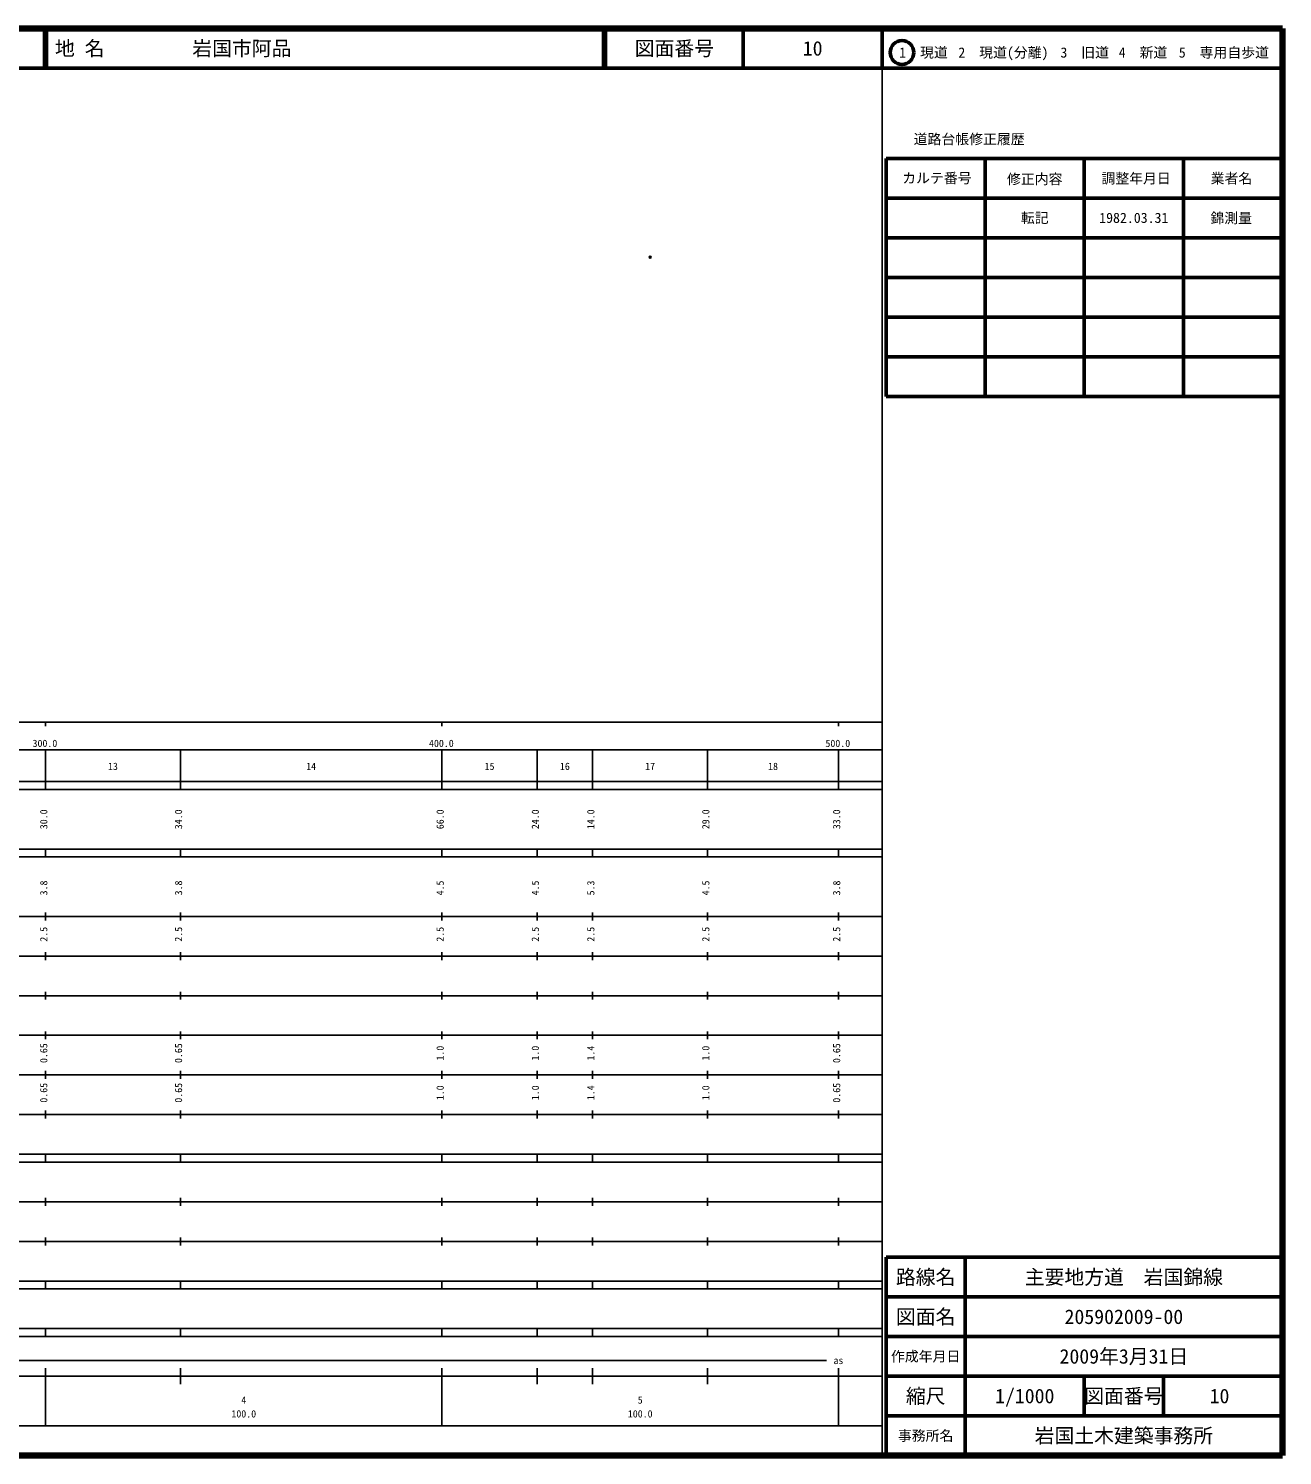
# Model space of a CAD drawing. Units: millimetres on the paper. Extents: x 40 to 680, y 20 to 380.
# Drawn here: x 363.7 to 680, y 20 to 380 of the extents above; entities that cross this region are included whole.
import ezdxf
from ezdxf.enums import TextEntityAlignment as Align

# ---------------------------------------------------------------- set-up
doc = ezdxf.new("R2010")
doc.units = ezdxf.units.MM
doc.header["$PDMODE"] = 32
doc.header["$PDSIZE"] = 0.5
doc.layers.add('M-OTRS', color=6, linetype='Continuous')
doc.layers.add('M-TTL-TXT', color=7, linetype='Continuous')
for name, color, linetype, lineweight in [('M-TTL', 2, 'Continuous', 140), ('M-TTL-BAND', 7, 'Continuous', 25), ('M-TTL-FRAM', 2, 'Continuous', 50), ('M-TTL-LINE', 7, 'Continuous', 50)]:
    doc.layers.add(name, color=color, linetype=linetype, lineweight=lineweight)
doc.styles.add('ＭＳ ゴシック', font='')
doc.styles.get('ＭＳ ゴシック').set_extended_font_data('MS Gothic')

msp = doc.modelspace()

# ---------------------------------------------------------------- linework, layer by layer
at = {"layer": 'M-OTRS'}
msp.add_point((520.535, 322.325), dxfattribs=at)
at = {"layer": 'M-TTL'}
for p, q in [((680, 380), (40, 380)), ((680, 20), (680, 380)), ((40, 20), (680, 20))]:
    msp.add_line(p, q, dxfattribs=at)
at = {"layer": 'M-TTL-BAND'}
for p, q in [((579, 20), (579, 370)), ((40, 205), (579, 205)), ((368, 205), (368, 204)), ((468, 205), (468, 204)), ((568, 205), (568, 204)), ((68, 198), (579, 198)), ((368, 188), (368, 198)), ((402, 188), (402, 198)), ((468, 188), (468, 198)), ((492, 188), (492, 198)), ((506, 188), (506, 198)), ((535, 188), (535, 198)), ((568, 188), (568, 198)), ((40, 190), (579, 190)), ((40, 188), (579, 188)), ((40, 173), (579, 173)), ((368, 171), (368, 173)), ((402, 171), (402, 173)), ((468, 171), (468, 173)), ((492, 171), (492, 173)), ((506, 171), (506, 173)), ((535, 171), (535, 173)), ((568, 171), (568, 173)), ((40, 171), (579, 171)), ((40, 156), (579, 156)), ((368, 155), (368, 157)), ((402, 155), (402, 157)), ((468, 155), (468, 157)), ((492, 155), (492, 157)), ((506, 155), (506, 157)), ((535, 155), (535, 157)), ((568, 155), (568, 157)), ((46, 146), (579, 146)), ((368, 145), (368, 147)), ((402, 145), (402, 147)), ((468, 145), (468, 147)), ((492, 145), (492, 147)), ((506, 145), (506, 147)), ((535, 145), (535, 147)), ((568, 145), (568, 147)), ((368, 135), (368, 137)), ((402, 135), (402, 137)), ((468, 135), (468, 137)), ((492, 135), (492, 137)), ((506, 135), (506, 137)), ((535, 135), (535, 137)), ((568, 135), (568, 137)), ((52, 136), (579, 136)), ((46, 126), (579, 126)), ((368, 125), (368, 127)), ((402, 125), (402, 127)), ((468, 125), (468, 127)), ((492, 125), (492, 127)), ((506, 125), (506, 127)), ((535, 125), (535, 127)), ((568, 125), (568, 127)), ((52, 116), (579, 116)), ((368, 115), (368, 117)), ((402, 115), (402, 117)), ((468, 115), (468, 117)), ((492, 115), (492, 117)), ((506, 115), (506, 117)), ((535, 115), (535, 117)), ((568, 115), (568, 117)), ((46, 106), (579, 106)), ((368, 105), (368, 107)), ((402, 105), (402, 107)), ((468, 105), (468, 107)), ((492, 105), (492, 107)), ((506, 105), (506, 107)), ((535, 105), (535, 107)), ((568, 105), (568, 107)), ((40, 96), (579, 96)), ((40, 94), (579, 94)), ((368, 94), (368, 96)), ((402, 94), (402, 96)), ((468, 94), (468, 96)), ((492, 94), (492, 96)), ((506, 94), (506, 96)), ((535, 94), (535, 96)), ((568, 94), (568, 96)), ((49, 84), (579, 84)), ((368, 83), (368, 85)), ((402, 83), (402, 85)), ((468, 83), (468, 85)), ((492, 83), (492, 85)), ((506, 83), (506, 85)), ((535, 83), (535, 85)), ((568, 83), (568, 85)), ((40, 74), (579, 74)), ((368, 73), (368, 75)), ((402, 73), (402, 75)), ((468, 73), (468, 75)), ((492, 73), (492, 75)), ((506, 73), (506, 75)), ((535, 73), (535, 75)), ((568, 73), (568, 75)), ((40, 64), (579, 64)), ((40, 62), (579, 62)), ((368, 62), (368, 64)), ((402, 62), (402, 64)), ((468, 62), (468, 64)), ((492, 62), (492, 64)), ((506, 62), (506, 64)), ((535, 62), (535, 64)), ((568, 62), (568, 64)), ((40, 52), (579, 52)), ((368, 50), (368, 52)), ((402, 50), (402, 52)), ((468, 50), (468, 52)), ((492, 50), (492, 52)), ((506, 50), (506, 52)), ((535, 50), (535, 52)), ((568, 50), (568, 52)), ((40, 50), (579, 50)), ((71, 44), (565, 44)), ((40, 40), (579, 40)), ((368, 27.5), (368, 42)), ((402, 38), (402, 42)), ((468, 27.5), (468, 42)), ((492, 38), (492, 42)), ((506, 38), (506, 42)), ((535, 38), (535, 42)), ((568, 27.5), (568, 42)), ((68, 27.5), (579, 27.5))]:
    msp.add_line(p, q, dxfattribs=at)
at = {"layer": 'M-TTL-FRAM'}
for p, q in [((580, 347.197), (580, 287.197)), ((580, 347.197), (680, 347.197)), ((580, 287.197), (680, 287.197)), ((680, 70), (580, 70)), ((580, 70), (580, 20))]:
    msp.add_line(p, q, dxfattribs=at)
at = {"layer": 'M-TTL-LINE'}
for p, q in [((367.75, 380), (367.75, 370)), ((368.25, 380), (368.25, 370)), ((508.747, 380), (508.747, 370)), ((509.247, 380), (509.247, 370)), ((543.997, 380), (543.997, 370)), ((579, 380), (579, 370)), ((40, 370), (680, 370)), ((605, 347.197), (605, 287.197)), ((630, 347.197), (630, 287.197)), ((655, 347.197), (655, 287.197)), ((580, 337.197), (680, 337.197)), ((580, 327.197), (680, 327.197)), ((580, 317.197), (680, 317.197)), ((580, 307.197), (680, 307.197)), ((580, 297.197), (680, 297.197)), ((600, 70), (600, 20)), ((680, 60), (580, 60)), ((680, 50), (580, 50)), ((680, 40), (580, 40)), ((630, 40), (630, 30)), ((650, 40), (650, 30)), ((680, 30), (580, 30))]:
    msp.add_line(p, q, dxfattribs=at)
msp.add_circle((584.031, 373.958), 3, dxfattribs=at)

# ---------------------------------------------------------------- texts
at = {"layer": 'M-TTL-BAND', "style": 'ＭＳ ゴシック'}
for s, p in [('300.0', (367.844, 198.195)), ('400.0', (467.844, 198.195)), ('500.0', (567.844, 198.195)), ('13', (385, 192.405)), ('14', (435, 192.405)), ('15', (480, 192.405)), ('16', (499, 192.405)), ('17', (520.5, 192.405)), ('18', (551.5, 192.405)), ('as', (568, 42.5)), ('4', (418, 32.523)), ('5', (518, 32.523)), ('100.0', (418, 29.033)), ('100.0', (518, 29.033))]:
    msp.add_text(s, height=1.833, dxfattribs=at).set_placement(p, align=Align.BOTTOM_CENTER)
for s, p in [('30.0', (369, 180.5)), ('34.0', (403, 180.5)), ('66.0', (469, 180.5)), ('24.0', (493, 180.5)), ('14.0', (507, 180.5)), ('29.0', (536, 180.5)), ('33.0', (569, 180.5)), ('3.8', (369, 163.174)), ('3.8', (403, 163.174)), ('4.5', (469, 163.174)), ('4.5', (493, 163.174)), ('5.3', (507, 163.174)), ('4.5', (536, 163.174)), ('3.8', (569, 163.174)), ('2.5', (369, 151.5)), ('2.5', (403, 151.5)), ('2.5', (469, 151.5)), ('2.5', (493, 151.5)), ('2.5', (507, 151.5)), ('2.5', (536, 151.5)), ('2.5', (569, 151.5)), ('0.65', (369, 121.5)), ('0.65', (403, 121.5)), ('1.0', (469, 121.5)), ('1.0', (493, 121.5)), ('1.4', (507, 121.5)), ('1.0', (536, 121.5)), ('0.65', (569, 121.5)), ('0.65', (369, 111.5)), ('0.65', (403, 111.5)), ('1.0', (469, 111.5)), ('1.0', (493, 111.5)), ('1.4', (507, 111.5)), ('1.0', (536, 111.5)), ('0.65', (569, 111.5))]:
    msp.add_text(s, height=1.833, rotation=90, dxfattribs=at).set_placement(p, align=Align.BOTTOM_CENTER)
at = {"layer": 'M-TTL-TXT', "style": 'ＭＳ ゴシック'}
for s, p in [('地 名', (370.38, 375)), ('岩国市阿品', (405.024, 375))]:
    msp.add_text(s, height=3.666, dxfattribs=at).set_placement(p, align=Align.MIDDLE_LEFT)
for s, height, p in [('図面番号', 3.666, (526.622, 375)), ('10', 3.666, (561.497, 375)), ('1\u3000現道', 2.566, (589.448, 373.958)), ('2\u3000現道(分離)', 2.566, (609.619, 373.958)), ('3\u3000旧道', 2.566, (630.121, 373.958)), ('4\u3000新道', 2.566, (644.824, 373.958)), ('5\u3000専用自歩道', 2.566, (665.228, 373.958)), ('道路台帳修正履歴', 2.566, (600.968, 352.113)), ('カルテ番号', 2.566, (592.839, 342.277)), ('修正内容', 2.566, (617.509, 342.023)), ('調整年月日', 2.566, (643.089, 342.197)), ('業者名', 2.566, (667.134, 342.197)), ('転記', 2.566, (617.5, 332.245)), ('1982.03.31', 2.566, (642.5, 332.245)), ('錦測量', 2.566, (667.077, 332.189)), ('路線名', 3.666, (590, 65)), ('路線名', 3.666, (590, 65)), ('主要地方道\u3000岩国錦線', 3.666, (640, 65)), ('図面名', 3.666, (590, 55)), ('図面名', 3.666, (590, 55)), ('205902009-00', 3.666, (640, 55)), ('2009年3月31日', 3.666, (640, 45)), ('作成年月日', 2.566, (590, 45)), ('作成年月日', 2.566, (590, 45)), ('縮尺', 3.666, (590, 35)), ('縮尺', 3.666, (590, 35)), ('1/1000', 3.666, (615, 35)), ('図面番号', 3.666, (640, 35)), ('図面番号', 3.666, (640, 35)), ('10', 3.666, (664.125, 35)), ('事務所名', 2.566, (590, 25)), ('事務所名', 2.566, (590, 25)), ('岩国土木建築事務所', 3.666, (640, 25))]:
    msp.add_text(s, height=height, dxfattribs=at).set_placement(p, align=Align.MIDDLE_CENTER)

doc.saveas('drawing.dxf')
